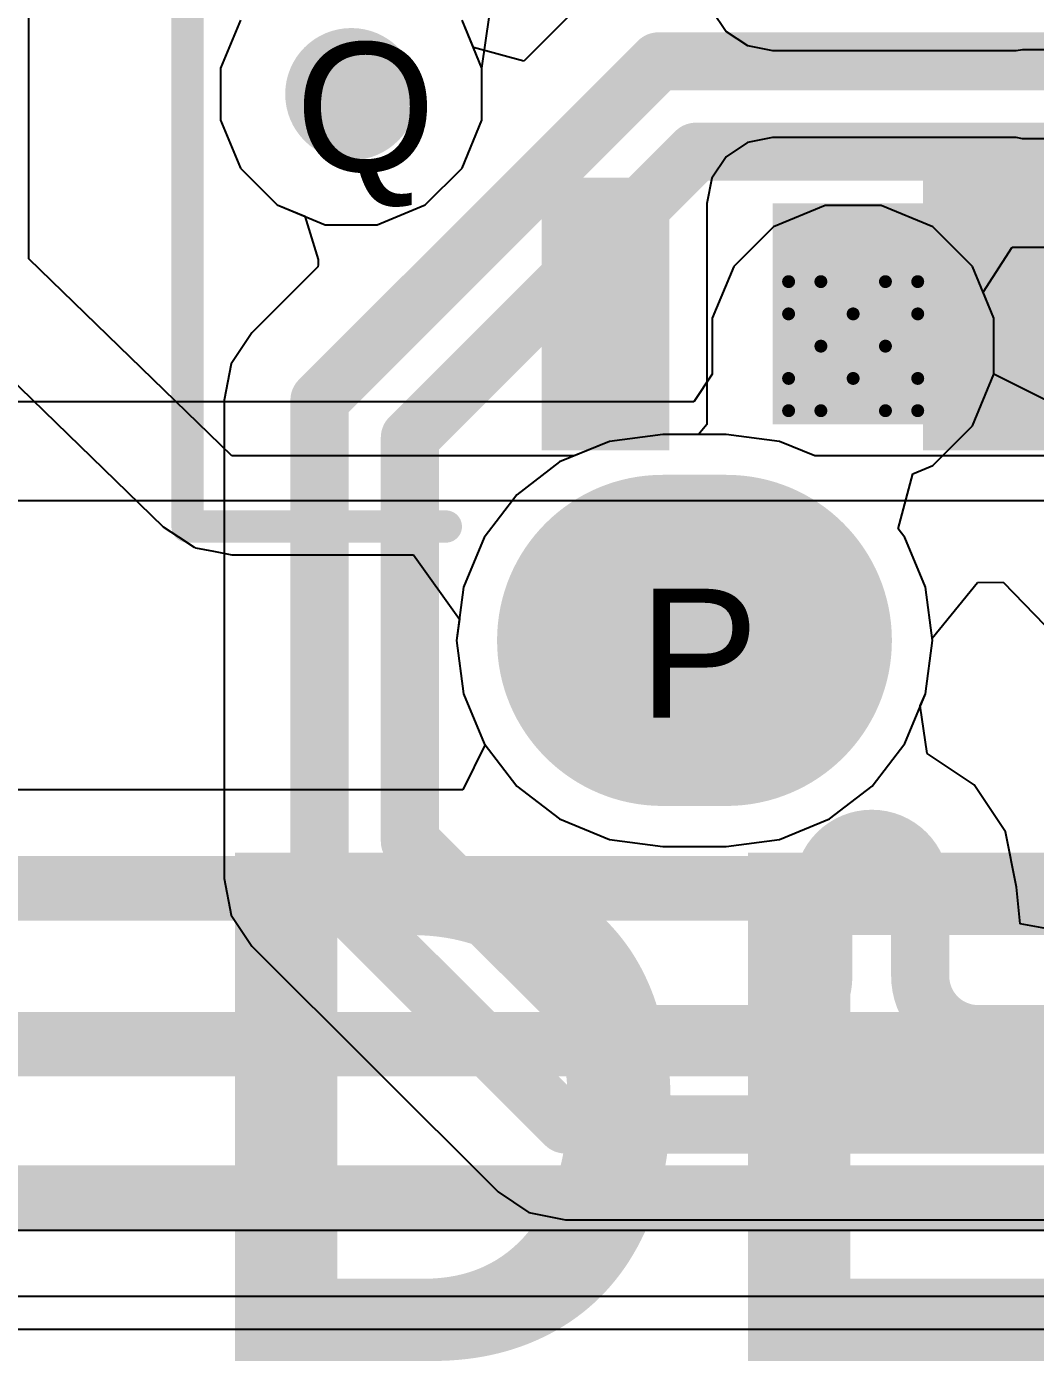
# Model space of a CAD drawing. Header units: inches. Extents: x -11 to 5379, y 0 to 5429.
# Drawn here: x 72.41 to 76.37, y 40.73 to 46.01 of the extents above; entities that cross this region are included whole.
import ezdxf

# ---------------------------------------------------------------- set-up
doc = ezdxf.new("R2010")
doc.units = ezdxf.units.IN
for name, color, linetype in [('Bottom Layer', 5, 'Continuous'), ('Bottom Solder', 6, 'Continuous'), ('Drill Drawing', 1, 'Continuous'), ('GND', 16, 'Continuous'), ('Multi-Layer', 9, 'Continuous'), ('Pad Holes', 156, 'Continuous'), ('PWR', 76, 'Continuous'), ('Top Layer', 1, 'Continuous'), ('Top Overlay', 2, 'Continuous'), ('Top Paste', 8, 'Continuous'), ('Top Solder', 216, 'Continuous'), ('Via Holes', 16, 'Continuous')]:
    doc.layers.add(name, color=color, linetype=linetype)
doc.styles.add('Arial', font='', dxfattribs={"height": 0.2})
doc.styles.add('Arial_Bold', font='', dxfattribs={"height": 0.2})
doc.styles.get('Arial').set_extended_font_data('Arial')
doc.styles.get('Arial_Bold').set_extended_font_data('Arial', bold=True)

# ---------------------------------------------------------------- blocks, each defined once
blk = doc.blocks.new('U263_163N_4BQC65_517')
at = {"layer": 'Bottom Layer'}
h = blk.add_hatch(color=5, dxfattribs=at)
edge = h.paths.add_edge_path()
edge.add_arc((-2.525, -2.15), 0.55, 90, 270)
edge.add_line((-2.525, -2.7), (-2.275, -2.7))
edge.add_arc((-2.275, -2.15), 0.55, 270, 450)
edge.add_line((-2.275, -1.6), (-2.525, -1.6))
at = {"layer": 'Bottom Solder'}
h = blk.add_hatch(color=6, dxfattribs=at)
edge = h.paths.add_edge_path()
edge.add_arc((-3.75, 0), 0.1016, 0, 360)
h = blk.add_hatch(color=6, dxfattribs=at)
edge = h.paths.add_edge_path()
edge.add_arc((-2.525, -2.15), 0.6516, 90, 270)
edge.add_line((-2.525, -2.8016), (-2.275, -2.8016))
edge.add_arc((-2.275, -2.15), 0.6516, 270, 450)
edge.add_line((-2.275, -1.4984), (-2.525, -1.4984))
at = {"layer": 'GND'}
h = blk.add_hatch(color=16, dxfattribs=at)
edge = h.paths.add_edge_path()
edge.add_arc((-2.525, -2.15), 0.55, 90, 270)
edge.add_line((-2.525, -2.7), (-2.275, -2.7))
edge.add_arc((-2.275, -2.15), 0.55, 270, 450)
edge.add_line((-2.275, -1.6), (-2.525, -1.6))
at = {"layer": 'Multi-Layer'}
h = blk.add_hatch(color=9, dxfattribs=at)
edge = h.paths.add_edge_path()
edge.add_arc((-2.525, -2.15), 0.55, 90, 270)
edge.add_line((-2.525, -2.7), (-2.275, -2.7))
edge.add_arc((-2.275, -2.15), 0.55, 270, 450)
edge.add_line((-2.275, -1.6), (-2.525, -1.6))
at = {"layer": 'Pad Holes'}
h = blk.add_hatch(color=7, dxfattribs=at)
edge = h.paths.add_edge_path()
edge.add_arc((-3.75, 0), 0.26, 0, 360)
h = blk.add_hatch(color=7, dxfattribs=at)
edge = h.paths.add_edge_path()
edge.add_arc((-2.525, -2.15), 0.3, 90, 270)
edge.add_line((-2.525, -2.45), (-2.275, -2.45))
edge.add_arc((-2.275, -2.15), 0.3, 270, 450)
edge.add_line((-2.275, -1.85), (-2.525, -1.85))
at = {"layer": 'PWR'}
h = blk.add_hatch(color=76, dxfattribs=at)
edge = h.paths.add_edge_path()
edge.add_arc((-2.525, -2.15), 0.55, 90, 270)
edge.add_line((-2.525, -2.7), (-2.275, -2.7))
edge.add_arc((-2.275, -2.15), 0.55, 270, 450)
edge.add_line((-2.275, -1.6), (-2.525, -1.6))
at = {"layer": 'Top Layer'}
for points in [[(-2.6, -0.43), (-2.6, -1.3), (-2.9, -1.3), (-2.9, -0.43)], [(-1.1, -0.43), (-1.1, -1.3), (-1.4, -1.3), (-1.4, -0.43)]]:
    blk.add_hatch(color=1, dxfattribs=at).paths.add_polyline_path(points)
h = blk.add_hatch(color=1, dxfattribs=at)
edge = h.paths.add_edge_path()
edge.add_arc((-2.525, -2.15), 0.55, 90, 270)
edge.add_line((-2.525, -2.7), (-2.275, -2.7))
edge.add_arc((-2.275, -2.15), 0.55, 270, 450)
edge.add_line((-2.275, -1.6), (-2.525, -1.6))
at = {"layer": 'Top Paste'}
for points in [[(-2.6, -0.43), (-2.6, -1.3), (-2.9, -1.3), (-2.9, -0.43)], [(-1.1, -0.43), (-1.1, -1.3), (-1.4, -1.3), (-1.4, -0.43)]]:
    blk.add_hatch(color=8, dxfattribs=at).paths.add_polyline_path(points)
at = {"layer": 'Top Solder'}
h = blk.add_hatch(color=216, dxfattribs=at)
edge = h.paths.add_edge_path()
edge.add_arc((-3.75, 0), 0.1016, 0, 360)
for points in [[(-2.4984, -0.3284), (-2.4984, -1.4016), (-3.0016, -1.4016), (-3.0016, -0.3284)], [(-0.9984, -0.3284), (-0.9984, -1.4016), (-1.5016, -1.4016), (-1.5016, -0.3284)]]:
    blk.add_hatch(color=216, dxfattribs=at).paths.add_polyline_path(points)
h = blk.add_hatch(color=216, dxfattribs=at)
edge = h.paths.add_edge_path()
edge.add_arc((-2.525, -2.15), 0.6516, 90, 270)
edge.add_line((-2.525, -2.8016), (-2.275, -2.8016))
edge.add_arc((-2.275, -2.15), 0.6516, 270, 450)
edge.add_line((-2.275, -1.4984), (-2.525, -1.4984))
at = {"layer": 'Top Overlay'}
for points in [[(-4.3942, -1.7018, 0.127, 0.127, 0), (-4.3942, 1.7018, 0.127, 0.127, 0)], [(-4.3942, -1.7018, 0.127, 0.127, 0), (-3.3782, -1.7018, 0.127, 0.127, 0)]]:
    blk.add_lwpolyline(points, format="xyseb", dxfattribs=at)
for points in [[(-4.4259, -1.7018, 0.0635, 0.0635, 1), (-4.3624, -1.7018, 0.0635, 0.0635, 1)], [(-4.4259, -1.7018, 0.0635, 0.0635, 1), (-4.3624, -1.7018, 0.0635, 0.0635, 1)], [(-3.4099, -1.7018, 0.0635, 0.0635, 1), (-3.3464, -1.7018, 0.0635, 0.0635, 1)]]:
    blk.add_lwpolyline(points, format="xyseb", close=True, dxfattribs=at)

msp = doc.modelspace()

# ---------------------------------------------------------------- hatches: boundary and pattern name
at = {"layer": 'Bottom Layer'}
h = msp.add_hatch(color=5, dxfattribs=at)
edge = h.paths.add_edge_path()
edge.add_arc((75.6578, 44.7552), 0.3, 0, 360)
at = {"layer": 'GND'}
h = msp.add_hatch(color=16, dxfattribs=at)
edge = h.paths.add_edge_path()
edge.add_arc((75.6578, 44.7552), 0.3, 0, 360)
at = {"layer": 'PWR'}
h = msp.add_hatch(color=76, dxfattribs=at)
edge = h.paths.add_edge_path()
edge.add_arc((75.6578, 44.7552), 0.3, 0, 360)
at = {"layer": 'Top Layer'}
msp.add_hatch(color=1, dxfattribs=at).paths.add_polyline_path([(75.3409, 44.4472), (76.2993, 44.4472), (76.2993, 45.3172), (75.3409, 45.3172)])
h = msp.add_hatch(color=1, dxfattribs=at)
edge = h.paths.add_edge_path()
edge.add_arc((75.6578, 44.7552), 0.3, 0, 360)
at = {"layer": 'Via Holes'}
h = msp.add_hatch(color=7, dxfattribs=at)
edge = h.paths.add_edge_path()
edge.add_arc((75.6578, 44.7552), 0.15, 0, 360)

# ---------------------------------------------------------------- linework, layer by layer
at = {"layer": 'Bottom Layer'}
for p, q in [((74.6264, 46.1415), (74.3619, 45.877)), ((73.2479, 46.0384), (73.1696, 45.8494)), ((74.164, 45.9306), (74.1194, 46.0384)), ((74.3619, 45.877), (74.164, 45.9306)), ((73.1696, 45.8494), (73.1696, 45.645)), ((73.1696, 45.645), (73.2479, 45.456)), ((73.2479, 45.456), (73.3924, 45.3115)), ((73.3924, 45.3115), (73.5002, 45.2668)), ((73.5002, 45.2668), (73.5528, 45.0961)), ((76.1697, 44.9671), (76.2839, 45.1449)), ((76.2839, 45.1449), (76.8991, 45.1449)), ((73.5528, 45.0961), (73.5536, 45.0747)), ((73.5523, 45.0674), (73.2929, 44.808)), ((73.5536, 45.0747), (73.5523, 45.0674)), ((76.2118, 44.8654), (76.1697, 44.9671)), ((76.2118, 44.645), (76.2118, 44.8654)), ((73.2929, 44.808), (73.2115, 44.6862)), ((73.2115, 44.6862), (73.1829, 44.5425)), ((76.1275, 44.4414), (76.2118, 44.645)), ((73.1829, 44.5425), (73.1829, 42.6597)), ((75.9716, 44.2855), (76.1275, 44.4414)), ((75.8346, 44.0369), (75.893, 44.253)), ((75.893, 44.253), (75.9716, 44.2855)), ((75.8609, 44.0027), (75.8346, 44.0369)), ((75.9419, 43.8071), (75.8609, 44.0027)), ((75.9695, 43.5972), (75.9419, 43.8071)), ((75.9419, 43.3873), (75.9695, 43.5972)), ((75.9219, 43.3391), (75.9419, 43.3873)), ((75.9491, 43.1524), (75.9219, 43.3391)), ((76.1339, 43.0289), (75.9491, 43.1524)), ((76.2574, 42.8441), (76.1339, 43.0289)), ((76.3008, 42.626), (76.2574, 42.8441)), ((73.1829, 42.6597), (73.2115, 42.516)), ((76.3153, 42.4815), (76.3008, 42.626)), ((76.3008, 42.626), (76.3008, 42.626)), ((73.2115, 42.516), (73.2929, 42.3942)), ((76.4881, 42.4506), (76.3153, 42.4815)), ((73.2929, 42.3942), (74.2607, 41.4264)), ((74.2607, 41.4264), (74.3825, 41.345)), ((74.3825, 41.345), (74.5262, 41.3164)), ((74.5262, 41.3164), (76.7633, 41.3164))]:
    msp.add_line(p, q, dxfattribs=at)
for points in [[(73.825, 44.809, 0.2286, 0.2286, 0), (74.8919, 45.876, 0.2286, 0.2286, 0)], [(74.8919, 45.876, 0.2286, 0.2286, 0), (76.7518, 45.876, 0.2286, 0.2286, 0)], [(73.914, 44.3952, 0.2286, 0.2286, 0), (75.0392, 45.5204, 0.2286, 0.2286, 0)], [(75.0392, 45.5204, 0.2286, 0.2286, 0), (76.8991, 45.5204, 0.2286, 0.2286, 0)], [(73.5584, 44.5425, 0.2286, 0.2286, 0), (73.825, 44.809, 0.2286, 0.2286, 0)], [(73.5584, 42.8418, 0.2286, 0.2286, 0), (73.5584, 44.5425, 0.2286, 0.2286, 0)], [(73.914, 42.807, 0.2286, 0.2286, 0), (73.914, 44.3952, 0.2286, 0.2286, 0)], [(73.5584, 42.6597, 0.2286, 0.2286, 0), (73.5584, 42.8418, 0.2286, 0.2286, 0)], [(73.914, 42.807, 0.2286, 0.2286, 0), (74.6735, 42.0475, 0.2286, 0.2286, 0)], [(75.5405, 42.626, 0.2286, 0.2286, -1), (75.9215, 42.626, 0.2286, 0.2286, 0)], [(73.5584, 42.6597, 0.2286, 0.2286, 0), (74.5262, 41.6919, 0.2286, 0.2286, 0)], [(75.5405, 42.2761, 0.2286, 0.2286, 0), (75.5405, 42.626, 0.2286, 0.2286, 0)], [(75.9215, 42.2761, 0.2286, 0.2286, 0), (75.9215, 42.626, 0.2286, 0.2286, 0)], [(75.5405, 42.2761, 0.2286, 0.2286, -0.414214), (75.3119, 42.0475, 0.2286, 0.2286, 0)], [(76.1501, 42.0475, 0.2286, 0.2286, -0.414214), (75.9215, 42.2761, 0.2286, 0.2286, 0)], [(74.6735, 42.0475, 0.2286, 0.2286, 0), (74.742, 42.0475, 0.2286, 0.2286, 0)], [(74.742, 42.0475, 0.2286, 0.2286, 0), (75.3119, 42.0475, 0.2286, 0.2286, 0)], [(76.1501, 42.0475, 0.2286, 0.2286, 0), (76.616, 42.0475, 0.2286, 0.2286, 0)], [(74.5262, 41.6919, 0.2286, 0.2286, 0), (76.7633, 41.6919, 0.2286, 0.2286, 0)]]:
    msp.add_lwpolyline(points, format="xyseb", dxfattribs=at)
for points in [[(74.8348, 45.876, 0.1143, 0.1143, 1), (74.9491, 45.876, 0.1143, 0.1143, 1)], [(74.8348, 45.876, 0.1143, 0.1143, 1), (74.9491, 45.876, 0.1143, 0.1143, 1)], [(74.982, 45.5204, 0.1143, 0.1143, 1), (75.0963, 45.5204, 0.1143, 0.1143, 1)], [(74.982, 45.5204, 0.1143, 0.1143, 1), (75.0963, 45.5204, 0.1143, 0.1143, 1)], [(73.7678, 44.809, 0.1143, 0.1143, 1), (73.8821, 44.809, 0.1143, 0.1143, 1)], [(73.7678, 44.809, 0.1143, 0.1143, 1), (73.8821, 44.809, 0.1143, 0.1143, 1)], [(73.5012, 44.5425, 0.1143, 0.1143, 1), (73.6155, 44.5425, 0.1143, 0.1143, 1)], [(73.5012, 44.5425, 0.1143, 0.1143, 1), (73.6155, 44.5425, 0.1143, 0.1143, 1)], [(73.8568, 44.3952, 0.1143, 0.1143, 1), (73.9711, 44.3952, 0.1143, 0.1143, 1)], [(73.8568, 44.3952, 0.1143, 0.1143, 1), (73.9711, 44.3952, 0.1143, 0.1143, 1)], [(73.5012, 42.8418, 0.1143, 0.1143, 1), (73.6155, 42.8418, 0.1143, 0.1143, 1)], [(73.5012, 42.8418, 0.1143, 0.1143, 1), (73.6155, 42.8418, 0.1143, 0.1143, 1)], [(73.8568, 42.807, 0.1143, 0.1143, 1), (73.9711, 42.807, 0.1143, 0.1143, 1)], [(73.8568, 42.807, 0.1143, 0.1143, 1), (73.9711, 42.807, 0.1143, 0.1143, 1)], [(73.5012, 42.6597, 0.1143, 0.1143, 1), (73.6155, 42.6597, 0.1143, 0.1143, 1)], [(73.5012, 42.6597, 0.1143, 0.1143, 1), (73.6155, 42.6597, 0.1143, 0.1143, 1)], [(75.4834, 42.626, 0.1143, 0.1143, 1), (75.5977, 42.626, 0.1143, 0.1143, 1)], [(75.4834, 42.626, 0.1143, 0.1143, 1), (75.5977, 42.626, 0.1143, 0.1143, 1)], [(75.8644, 42.626, 0.1143, 0.1143, 1), (75.9787, 42.626, 0.1143, 0.1143, 1)], [(75.8644, 42.626, 0.1143, 0.1143, 1), (75.9787, 42.626, 0.1143, 0.1143, 1)], [(75.4834, 42.2761, 0.1143, 0.1143, 1), (75.5977, 42.2761, 0.1143, 0.1143, 1)], [(75.4834, 42.2761, 0.1143, 0.1143, 1), (75.5977, 42.2761, 0.1143, 0.1143, 1)], [(75.8644, 42.2761, 0.1143, 0.1143, 1), (75.9787, 42.2761, 0.1143, 0.1143, 1)], [(75.8644, 42.2761, 0.1143, 0.1143, 1), (75.9787, 42.2761, 0.1143, 0.1143, 1)], [(74.6164, 42.0475, 0.1143, 0.1143, 1), (74.7307, 42.0475, 0.1143, 0.1143, 1)], [(74.6164, 42.0475, 0.1143, 0.1143, 1), (74.7307, 42.0475, 0.1143, 0.1143, 1)], [(74.6848, 42.0475, 0.1143, 0.1143, 1), (74.7991, 42.0475, 0.1143, 0.1143, 1)], [(74.6848, 42.0475, 0.1143, 0.1143, 1), (74.7991, 42.0475, 0.1143, 0.1143, 1)], [(75.2548, 42.0475, 0.1143, 0.1143, 1), (75.3691, 42.0475, 0.1143, 0.1143, 1)], [(75.2548, 42.0475, 0.1143, 0.1143, 1), (75.3691, 42.0475, 0.1143, 0.1143, 1)], [(76.093, 42.0475, 0.1143, 0.1143, 1), (76.2073, 42.0475, 0.1143, 0.1143, 1)], [(76.093, 42.0475, 0.1143, 0.1143, 1), (76.2073, 42.0475, 0.1143, 0.1143, 1)], [(74.4691, 41.6919, 0.1143, 0.1143, 1), (74.5834, 41.6919, 0.1143, 0.1143, 1)], [(74.4691, 41.6919, 0.1143, 0.1143, 1), (74.5834, 41.6919, 0.1143, 0.1143, 1)]]:
    msp.add_lwpolyline(points, format="xyseb", close=True, dxfattribs=at)
at = {"layer": 'Drill Drawing'}
for points in [[(75.4038, 44.8822, 0.0508, 0.0508, 0), (75.4038, 45.0092, 0.0508, 0.0508, 0)], [(75.4038, 45.0092, 0.0508, 0.0508, 0), (75.5308, 45.0092, 0.0508, 0.0508, 0)], [(75.5308, 45.0092, 0.0508, 0.0508, 0), (75.6578, 44.8822, 0.0508, 0.0508, 0)], [(75.6578, 44.8822, 0.0508, 0.0508, 0), (75.7848, 45.0092, 0.0508, 0.0508, 0)], [(75.7848, 45.0092, 0.0508, 0.0508, 0), (75.9118, 45.0092, 0.0508, 0.0508, 0)], [(75.9118, 44.8822, 0.0508, 0.0508, 0), (75.9118, 45.0092, 0.0508, 0.0508, 0)], [(75.4038, 44.8822, 0.0508, 0.0508, 0), (75.5308, 44.7552, 0.0508, 0.0508, 0)], [(75.7848, 44.7552, 0.0508, 0.0508, 0), (75.9118, 44.8822, 0.0508, 0.0508, 0)], [(75.4038, 44.6282, 0.0508, 0.0508, 0), (75.5308, 44.7552, 0.0508, 0.0508, 0)], [(75.7848, 44.7552, 0.0508, 0.0508, 0), (75.9118, 44.6282, 0.0508, 0.0508, 0)], [(75.4038, 44.5012, 0.0508, 0.0508, 0), (75.4038, 44.6282, 0.0508, 0.0508, 0)], [(75.5308, 44.5012, 0.0508, 0.0508, 0), (75.6578, 44.6282, 0.0508, 0.0508, 0)], [(75.6578, 44.6282, 0.0508, 0.0508, 0), (75.7848, 44.5012, 0.0508, 0.0508, 0)], [(75.9118, 44.5012, 0.0508, 0.0508, 0), (75.9118, 44.6282, 0.0508, 0.0508, 0)], [(75.4038, 44.5012, 0.0508, 0.0508, 0), (75.5308, 44.5012, 0.0508, 0.0508, 0)], [(75.7848, 44.5012, 0.0508, 0.0508, 0), (75.9118, 44.5012, 0.0508, 0.0508, 0)]]:
    msp.add_lwpolyline(points, format="xyseb", dxfattribs=at)
for points in [[(75.3911, 45.0092, 0.0254, 0.0254, 1), (75.4165, 45.0092, 0.0254, 0.0254, 1)], [(75.3911, 45.0092, 0.0254, 0.0254, 1), (75.4165, 45.0092, 0.0254, 0.0254, 1)], [(75.5181, 45.0092, 0.0254, 0.0254, 1), (75.5435, 45.0092, 0.0254, 0.0254, 1)], [(75.5181, 45.0092, 0.0254, 0.0254, 1), (75.5435, 45.0092, 0.0254, 0.0254, 1)], [(75.7721, 45.0092, 0.0254, 0.0254, 1), (75.7975, 45.0092, 0.0254, 0.0254, 1)], [(75.7721, 45.0092, 0.0254, 0.0254, 1), (75.7975, 45.0092, 0.0254, 0.0254, 1)], [(75.8991, 45.0092, 0.0254, 0.0254, 1), (75.9245, 45.0092, 0.0254, 0.0254, 1)], [(75.8991, 45.0092, 0.0254, 0.0254, 1), (75.9245, 45.0092, 0.0254, 0.0254, 1)], [(75.3911, 44.8822, 0.0254, 0.0254, 1), (75.4165, 44.8822, 0.0254, 0.0254, 1)], [(75.3911, 44.8822, 0.0254, 0.0254, 1), (75.4165, 44.8822, 0.0254, 0.0254, 1)], [(75.6451, 44.8822, 0.0254, 0.0254, 1), (75.6705, 44.8822, 0.0254, 0.0254, 1)], [(75.6451, 44.8822, 0.0254, 0.0254, 1), (75.6705, 44.8822, 0.0254, 0.0254, 1)], [(75.8991, 44.8822, 0.0254, 0.0254, 1), (75.9245, 44.8822, 0.0254, 0.0254, 1)], [(75.8991, 44.8822, 0.0254, 0.0254, 1), (75.9245, 44.8822, 0.0254, 0.0254, 1)], [(75.5181, 44.7552, 0.0254, 0.0254, 1), (75.5435, 44.7552, 0.0254, 0.0254, 1)], [(75.5181, 44.7552, 0.0254, 0.0254, 1), (75.5435, 44.7552, 0.0254, 0.0254, 1)], [(75.7721, 44.7552, 0.0254, 0.0254, 1), (75.7975, 44.7552, 0.0254, 0.0254, 1)], [(75.7721, 44.7552, 0.0254, 0.0254, 1), (75.7975, 44.7552, 0.0254, 0.0254, 1)], [(75.3911, 44.6282, 0.0254, 0.0254, 1), (75.4165, 44.6282, 0.0254, 0.0254, 1)], [(75.3911, 44.6282, 0.0254, 0.0254, 1), (75.4165, 44.6282, 0.0254, 0.0254, 1)], [(75.6451, 44.6282, 0.0254, 0.0254, 1), (75.6705, 44.6282, 0.0254, 0.0254, 1)], [(75.6451, 44.6282, 0.0254, 0.0254, 1), (75.6705, 44.6282, 0.0254, 0.0254, 1)], [(75.8991, 44.6282, 0.0254, 0.0254, 1), (75.9245, 44.6282, 0.0254, 0.0254, 1)], [(75.8991, 44.6282, 0.0254, 0.0254, 1), (75.9245, 44.6282, 0.0254, 0.0254, 1)], [(75.3911, 44.5012, 0.0254, 0.0254, 1), (75.4165, 44.5012, 0.0254, 0.0254, 1)], [(75.3911, 44.5012, 0.0254, 0.0254, 1), (75.4165, 44.5012, 0.0254, 0.0254, 1)], [(75.5181, 44.5012, 0.0254, 0.0254, 1), (75.5435, 44.5012, 0.0254, 0.0254, 1)], [(75.5181, 44.5012, 0.0254, 0.0254, 1), (75.5435, 44.5012, 0.0254, 0.0254, 1)], [(75.7721, 44.5012, 0.0254, 0.0254, 1), (75.7975, 44.5012, 0.0254, 0.0254, 1)], [(75.7721, 44.5012, 0.0254, 0.0254, 1), (75.7975, 44.5012, 0.0254, 0.0254, 1)], [(75.8991, 44.5012, 0.0254, 0.0254, 1), (75.9245, 44.5012, 0.0254, 0.0254, 1)], [(75.8991, 44.5012, 0.0254, 0.0254, 1), (75.9245, 44.5012, 0.0254, 0.0254, 1)]]:
    msp.add_lwpolyline(points, format="xyseb", close=True, dxfattribs=at)
at = {"layer": 'GND'}
for p, q in [((73.2479, 46.0384), (73.1696, 45.8494)), ((74.1976, 45.8494), (74.1194, 46.0384)), ((73.1696, 45.8494), (73.1696, 45.645)), ((74.1976, 45.645), (74.1976, 45.8494)), ((73.1696, 45.645), (73.2479, 45.456)), ((74.1194, 45.456), (74.1976, 45.645)), ((73.2479, 45.456), (73.3924, 45.3115)), ((73.9748, 45.3115), (74.1194, 45.456)), ((73.3924, 45.3115), (73.5814, 45.2332)), ((73.7858, 45.2332), (73.9748, 45.3115)), ((75.5476, 45.3092), (75.344, 45.2249)), ((75.768, 45.3092), (75.5476, 45.3092)), ((75.9716, 45.2249), (75.768, 45.3092)), ((73.5814, 45.2332), (73.7858, 45.2332)), ((75.344, 45.2249), (75.1881, 45.069)), ((76.1275, 45.069), (75.9716, 45.2249)), ((75.1881, 45.069), (75.1038, 44.8654)), ((76.2118, 44.8654), (76.1275, 45.069)), ((75.1038, 44.8654), (75.1038, 44.645)), ((76.2118, 44.645), (76.2118, 44.8654)), ((75.1038, 44.645), (75.0307, 44.5357)), ((76.4393, 44.5306), (76.2118, 44.645)), ((75.0307, 44.5357), (10.7373, 44.5357)), ((0.3885, 44.1472), (76.4139, 44.1472)), ((96.7994, 41.275), (0.3885, 41.275)), ((10.7373, 40.8865), (87.7264, 40.8865))]:
    msp.add_line(p, q, dxfattribs=at)
at = {"layer": 'PWR'}
for p, q in [((72.4154, 45.0991), (72.4154, 51.5874)), ((73.2479, 46.0384), (73.1696, 45.8494)), ((74.1976, 45.8494), (74.2274, 46.0582)), ((73.1696, 45.8494), (73.1696, 45.645)), ((74.1976, 45.645), (74.1976, 45.8494)), ((73.1696, 45.645), (73.2479, 45.456)), ((74.1194, 45.456), (74.1976, 45.645)), ((73.2479, 45.456), (73.3924, 45.3115)), ((73.9748, 45.3115), (74.1194, 45.456)), ((73.3924, 45.3115), (73.5814, 45.2332)), ((73.7858, 45.2332), (73.9748, 45.3115)), ((73.5814, 45.2332), (73.7858, 45.2332)), ((73.2137, 44.323), (72.4154, 45.0991)), ((72.1446, 44.8206), (72.9429, 44.0445)), ((74.9086, 44.4081), (74.6987, 44.3805)), ((75.1586, 44.4081), (74.9086, 44.4081)), ((75.3685, 44.3805), (75.1586, 44.4081)), ((74.6987, 44.3805), (74.5599, 44.323)), ((75.5073, 44.323), (75.3685, 44.3805)), ((74.5599, 44.323), (73.2137, 44.323)), ((79.3599, 44.323), (75.5073, 44.323)), ((72.9429, 44.0445), (73.0043, 44.0047)), ((73.0043, 44.0047), (73.065, 43.9641)), ((73.065, 43.9641), (73.0678, 43.9636)), ((73.0678, 43.9636), (73.0701, 43.962)), ((73.0701, 43.962), (73.142, 43.9488)), ((73.142, 43.9488), (73.2137, 43.9345)), ((73.2137, 43.9345), (73.9279, 43.9345)), ((73.9279, 43.9345), (74.1086, 43.6805)), ((75.9683, 43.6065), (76.1464, 43.8245)), ((76.1464, 43.8245), (76.248, 43.8267)), ((76.248, 43.8267), (76.4526, 43.6152)), ((74.1086, 43.6805), (74.0977, 43.5972)), ((75.9695, 43.5972), (75.9683, 43.6065)), ((74.0977, 43.5972), (74.1253, 43.3873)), ((75.9419, 43.3873), (75.9695, 43.5972)), ((74.1253, 43.3873), (74.2063, 43.1917)), ((75.8609, 43.1917), (75.9419, 43.3873)), ((74.2063, 43.1917), (74.3352, 43.0238)), ((75.732, 43.0238), (75.8609, 43.1917)), ((74.3352, 43.0238), (74.5031, 42.8949)), ((75.5641, 42.8949), (75.732, 43.0238)), ((74.5031, 42.8949), (74.6987, 42.8139)), ((75.3685, 42.8139), (75.5641, 42.8949)), ((74.6987, 42.8139), (74.9086, 42.7863)), ((75.1586, 42.7863), (75.3685, 42.8139)), ((74.9086, 42.7863), (75.1586, 42.7863))]:
    msp.add_line(p, q, dxfattribs=at)
at = {"layer": 'Top Layer'}
for p, q in [((73.2479, 46.0384), (73.1696, 45.8494)), ((74.1976, 45.8494), (74.1194, 46.0384)), ((75.1016, 46.0781), (75.1578, 45.9941)), ((75.1578, 45.9941), (75.2418, 45.9379)), ((75.2418, 45.9379), (75.3409, 45.9182)), ((75.3409, 45.9182), (76.2993, 45.9182)), ((76.2993, 45.9182), (76.3243, 45.9232)), ((76.3243, 45.9232), (77.6205, 45.9232)), ((73.1696, 45.8494), (73.1696, 45.645)), ((74.1976, 45.645), (74.1976, 45.8494)), ((73.1696, 45.645), (73.2479, 45.456)), ((74.1194, 45.456), (74.1976, 45.645)), ((75.3409, 45.5762), (75.2418, 45.5565)), ((76.2993, 45.5762), (75.3409, 45.5762)), ((76.3243, 45.5712), (76.2993, 45.5762)), ((77.7296, 45.5712), (76.3243, 45.5712)), ((75.2418, 45.5565), (75.1578, 45.5003)), ((73.2479, 45.456), (73.3924, 45.3115)), ((73.9748, 45.3115), (74.1194, 45.456)), ((75.1578, 45.5003), (75.1016, 45.4163)), ((75.1016, 45.4163), (75.0819, 45.3172)), ((73.3924, 45.3115), (73.5814, 45.2332)), ((73.7858, 45.2332), (73.9748, 45.3115)), ((75.0819, 45.3172), (75.0819, 44.4472)), ((73.5814, 45.2332), (73.7858, 45.2332)), ((74.9086, 44.4081), (74.6987, 44.3805)), ((75.0499, 44.4081), (74.9086, 44.4081)), ((75.0819, 44.4472), (75.0499, 44.4081)), ((74.6987, 44.3805), (74.5031, 44.2995)), ((74.5031, 44.2995), (74.3352, 44.1706)), ((74.3352, 44.1706), (74.2063, 44.0027)), ((74.2063, 44.0027), (74.1253, 43.8071)), ((74.1253, 43.8071), (74.0977, 43.5972)), ((74.0977, 43.5972), (74.1253, 43.3873)), ((74.1253, 43.3873), (74.2063, 43.1917)), ((74.2096, 43.1875), (74.1219, 43.0097)), ((74.2063, 43.1917), (74.2096, 43.1875)), ((74.1219, 43.0097), (58.715, 43.0097)), ((59.0734, 41.0164), (87.9366, 41.0164))]:
    msp.add_line(p, q, dxfattribs=at)
for points in [[(58.5541, 42.6212, 0.254, 0.254, 0), (83.3545, 42.6212, 0.254, 0.254, 0)], [(58.5541, 42.008, 0.254, 0.254, 0), (97.0106, 42.008, 0.254, 0.254, 0)], [(58.9125, 41.4048, 0.254, 0.254, 0), (97.4547, 41.4048, 0.254, 0.254, 0)]]:
    msp.add_lwpolyline(points, format="xyseb", dxfattribs=at)

# ---------------------------------------------------------------- block references
msp.add_blockref('U263_163N_4BQC65_517', (77.4336, 45.7472))

# ---------------------------------------------------------------- texts
at = {"layer": 'Drill Drawing', "style": 'Arial'}
for s, p in [('Q', (73.4635, 45.4425)), ('P', (74.8135, 43.2925))]:
    msp.add_text(s, height=0.508, dxfattribs=at).set_placement(p)
at = {"layer": 'Top Overlay', "style": 'Arial_Bold'}
msp.add_text('DEBUG', height=2, dxfattribs=at).set_placement((73.0394, 40.7613))

doc.saveas('drawing.dxf')
